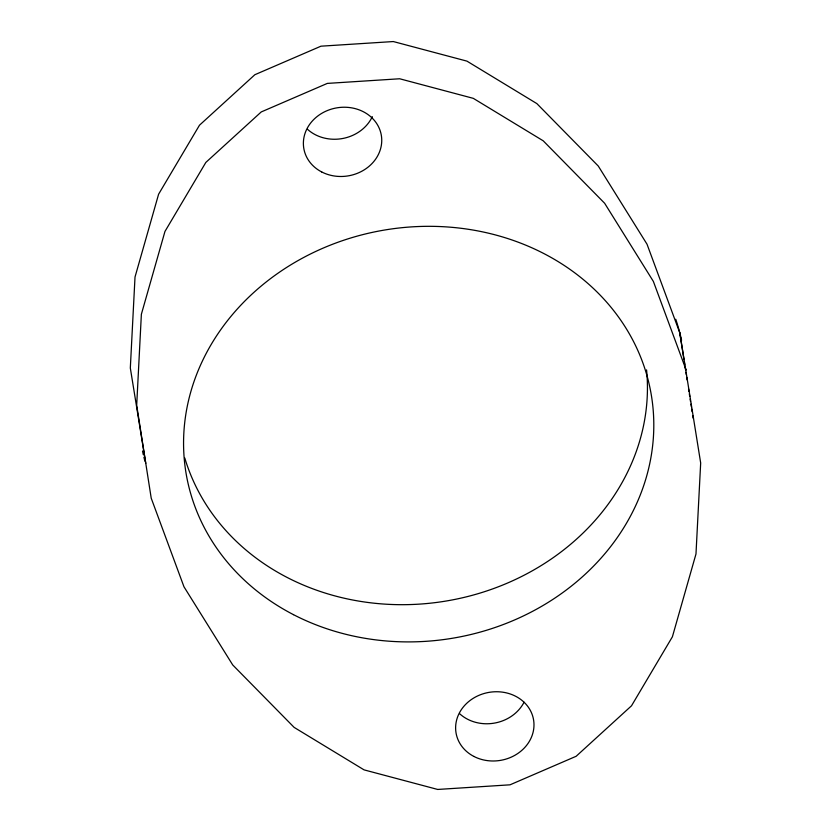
<?xml version="1.0" encoding="UTF-8"?>
<svg xmlns="http://www.w3.org/2000/svg" width="831" height="831" viewBox="0 0 831 831"><rect width="100%" height="100%" fill="white"/><g stroke="black" fill="none" stroke-linecap="round" stroke-linejoin="round"><path stroke-width="1.25" d="M686.146 370.034L653.384 281.449L604.636 203.263L543.214 140.813L473.306 98.349L399.669 78.768L327.331 83.401L261.225 111.946L205.839 162.429L164.964 231.434L141.374 314.253L136.689 405.237L151.221 498.195L183.973 586.779L232.722 664.956L294.153 727.405L364.061 769.87L437.688 789.45L510.026 784.817L576.143 756.283L631.518 705.789L672.404 636.785L695.983 553.965L700.678 462.981L679.779 332.805L647.027 244.221L598.278 166.044L536.847 103.595L466.939 61.13L393.312 41.55L320.974 46.183L254.857 74.717L199.482 125.211L158.596 194.215L135.017 277.035L130.322 368.019L145.757 463.397M679.779 332.805L683.965 359.553M684.36 362.098L684.754 364.643M685.16 367.188L685.554 369.733M685.949 372.278L686.354 374.833M686.749 377.378L687.144 379.923M688.535 388.835L688.941 391.38M689.335 393.925L689.73 396.47M690.135 399.025L690.53 401.57M690.925 404.115L691.33 406.66M691.724 409.205L692.119 411.75M692.722 415.573L693.116 418.118M144.854 460.966A275.206 241.406 -9.7 0 1 143.919 457.247M143.337 454.754A275.206 241.406 -9.7 0 1 142.506 450.984M675.769 319.249A275.206 241.406 -9.7 0 1 681.586 340.274M372.319 116.641A39.317 34.487 -9.7 0 1 307.46 129.262M524.049 702.216A39.317 34.487 -9.7 0 1 459.699 713.767M646.56 369.878A235.9 206.919 -9.7 0 1 452.272 599.93A235.9 206.919 -9.7 0 1 184.783 457.985M473.94 756.459A39.317 34.487 -9.7 0 0 533.959 726.169A39.317 34.487 -9.7 0 0 476.516 696.471A39.317 34.487 -9.7 0 0 473.94 756.459M321.69 171.944A39.317 34.487 -9.7 0 0 381.72 141.654A39.317 34.487 -9.7 0 0 324.267 111.967A39.317 34.487 -9.7 0 0 321.69 171.944M293.488 614.66A235.9 206.919 -9.7 0 0 653.633 432.92A235.9 206.919 -9.7 0 0 308.924 254.753A235.9 206.919 -9.7 0 0 293.488 614.66"/></g></svg>
